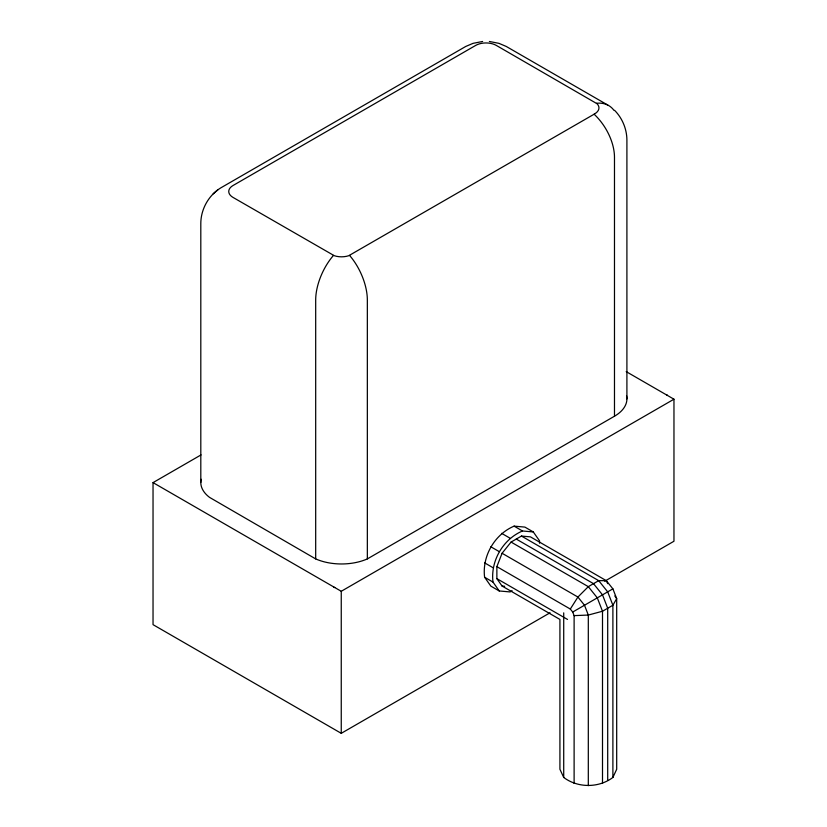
<?xml version="1.0" encoding="UTF-8"?>
<svg xmlns="http://www.w3.org/2000/svg" width="827" height="827" viewBox="0 0 827 827"><rect width="100%" height="100%" fill="white"/><g stroke="black" fill="none" stroke-linecap="round" stroke-linejoin="round"><path stroke-width="1.24" d="M512.109 590.726L510.032 591.925L499.229 590.964L490.835 586.116L484.601 577.236C481.976 556.209 494.577 534.387 514.105 526.137L524.897 527.099L533.301 531.947L539.535 540.827L539.535 543.225M499.229 590.964L492.995 582.084C490.38 561.057 502.971 539.235 522.499 530.986L533.301 531.947M496.872 566.65L502.072 553.263L511.065 542.067L521.465 536.061L530.458 536.868L606.305 580.657L612.89 588.855L616.694 598.655L616.694 769.255L612.89 777.452C598.81 788.11 577.804 788.11 563.714 777.452L559.92 769.255L559.92 619.433L502.072 586.043L496.872 578.652L496.872 566.65L570.31 609.044L572.718 612.042L574.114 615.629L574.114 783.458M570.31 609.044L577.918 597.042L588.307 586.653L598.696 580.657L606.305 580.657L607.7 583.655M482.627 41.474L473.075 43.345L465.756 46.446L222.37 186.954C209.252 194.128 200.816 208.662 200.806 223.579L200.806 482.472M213.159 193.859L215.465 191.874M215.692 191.668L217.801 189.859M594.117 114.209L595.967 112.989A14.483 8.363 0 0 0 597.022 103.716L496.283 45.402A14.545 8.394 0 0 0 475.711 45.402L233.007 185.527A14.545 8.394 0 0 0 233.007 197.405L334.273 255.708A14.483 8.363 0 0 0 348.756 255.708L594.117 114.209A41.681 24.841 58.3 0 1 614.482 157.337L614.482 416.219L367.343 558.907A42.425 24.5 0 0 1 315.687 558.907L209.582 497.399A42.487 24.531 0 0 1 201.168 479.267M550.038 612.786L341.251 733.322L153.036 624.654L153.036 482.617L201.044 454.902M153.036 482.617L341.251 591.284L673.964 399.203L673.964 541.24L604.744 581.205M572.718 612.042L612.89 588.855M574.114 615.629L588.307 615.05L602.501 611.246L612.89 605.24L616.694 598.655L614.792 595.947M502.072 586.043L504.646 586.271M489.377 41.474L498.929 43.345L506.248 46.446L607.793 105.07M333.56 587.139L334.801 587.563M626.204 371.623L673.964 399.203M514.105 526.137L522.499 530.986M521.465 536.061L598.696 580.657L607.7 591.853L612.89 605.24L612.89 777.452M516.265 539.07L593.497 583.655L602.501 594.851L607.7 608.238L607.7 780.45M501.638 533.343L510.032 538.191M511.065 542.067L588.307 586.653L597.301 597.849L602.501 611.246L602.501 783.458M490.835 546.771L499.229 551.619M502.072 553.263L577.918 597.042L584.503 605.24L588.307 615.05L588.307 785.65M484.601 562.846L492.995 567.694M496.872 578.652L567.518 619.433M484.601 577.236L492.995 582.084M666.727 394.717L667.441 395.43M614.554 110.301C622.328 118.147 626.825 128.981 626.907 140.011L626.907 398.903M563.714 612.848L563.714 777.452M367.343 558.907L367.343 300.015A41.701 21.605 64.6 0 0 349.563 255.419M341.251 591.284L341.251 733.322M315.687 558.907L315.687 300.015A41.701 21.605 -64.6 0 1 333.467 255.419M626.546 395.709A42.425 24.5 0 0 1 614.482 416.219M596.474 103.282A41.701 26.319 -54.9 0 1 613.954 110.353"/></g></svg>
